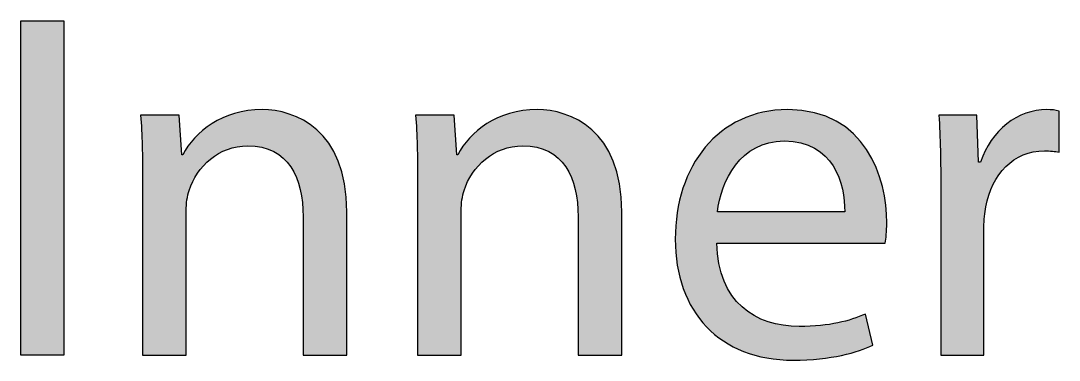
# Model space of a CAD drawing. Extents: x -11 to 868, y -1407 to -16.
# Drawn here: x 38.3 to 90.8, y -126.1 to -109 of the extents above; entities that cross this region are included whole.
import ezdxf

# ---------------------------------------------------------------- set-up
doc = ezdxf.new("R2010")
doc.units = 0
doc.layers.add('LAYER_1', color=7, linetype='CONTINUOUS')

# ---------------------------------------------------------------- blocks, each defined once
blk = doc.blocks.new('*U4')
at = {"layer": 'LAYER_1', "color": 250, "extrusion": (0, 0, -1)}
for points in [[(-38.252, -125.851), (-38.252, -108.97), (-40.431, -125.851)], [(-40.431, -125.851), (-38.252, -108.97), (-40.431, -108.97)]]:
    blk.add_solid(points, dxfattribs=at)
blk = doc.blocks.new('*U5')
at = {"layer": 'LAYER_1', "color": 250, "extrusion": (0, 0, -1)}
for points in [[(-44.391, -115.275), (-44.313, -113.728), (-44.391, -113.728)], [(-44.413, -117.01), (-44.391, -113.728), (-44.413, -113.728)], [(-44.413, -125.851), (-44.413, -113.728), (-46.267, -125.851)], [(-46.267, -125.851), (-44.413, -113.728), (-46.267, -113.728)], [(-46.267, -125.851), (-46.267, -113.728), (-46.392, -125.851)], [(-46.392, -125.851), (-46.267, -113.728), (-46.392, -115.732)], [(-48.46, -115.573), (-48.46, -113.87), (-48.701, -115.461)], [(-48.701, -115.461), (-48.701, -113.781), (-49.063, -115.364)], [(-49.063, -115.364), (-49.063, -113.647), (-49.195, -115.328)], [(-49.195, -115.328), (-49.195, -113.619), (-49.723, -115.282)], [(-51.039, -115.566), (-50.45, -113.453), (-51.039, -113.498)], [(-51.115, -115.619), (-51.039, -113.498), (-51.115, -113.504)], [(-51.524, -115.9), (-51.115, -113.504), (-51.524, -113.602)], [(-51.827, -116.249), (-51.524, -113.602), (-51.827, -113.675)], [(-51.905, -116.34), (-51.827, -113.675), (-51.905, -113.709)], [(-52.189, -116.871), (-51.905, -113.709), (-52.189, -113.834)], [(-52.382, -117.479), (-52.189, -113.834), (-52.382, -113.919)], [(-52.493, -118.148), (-52.382, -113.919), (-52.493, -113.968)], [(-47.842, -115.948), (-47.842, -114.217), (-47.92, -115.895)], [(-47.92, -115.895), (-47.92, -114.161), (-48.249, -115.671)], [(-48.249, -115.671), (-48.249, -113.984), (-48.46, -115.573)], [(-52.528, -118.863), (-52.493, -113.968), (-52.528, -113.983)], [(-52.528, -125.851), (-52.528, -113.983), (-52.542, -125.851)], [(-52.542, -125.851), (-52.528, -113.983), (-52.542, -113.989)], [(-52.542, -125.851), (-52.542, -113.989), (-53.22, -125.851)], [(-53.22, -125.851), (-52.542, -113.989), (-53.22, -114.474)], [(-47.04, -116.917), (-47.04, -114.89), (-47.184, -116.666)], [(-47.184, -116.666), (-47.184, -114.754), (-47.446, -116.333)], [(-47.446, -116.333), (-47.446, -114.505), (-47.485, -116.283)], [(-47.485, -116.283), (-47.485, -114.476), (-47.842, -115.948)], [(-53.22, -125.851), (-53.22, -114.474), (-53.533, -125.851)], [(-53.533, -125.851), (-53.22, -114.474), (-53.533, -114.787)], [(-53.533, -125.851), (-53.533, -114.787), (-53.82, -125.851)], [(-53.82, -125.851), (-53.533, -114.787), (-53.82, -115.153)], [(-46.617, -118.563), (-46.617, -115.446), (-46.655, -118.012)], [(-46.655, -118.012), (-46.655, -115.385), (-46.705, -117.802)], [(-46.705, -117.802), (-46.705, -115.304), (-46.768, -117.536)], [(-46.768, -117.536), (-46.768, -115.226), (-46.943, -117.086)], [(-46.943, -117.086), (-46.943, -115.01), (-47.04, -116.917)], [(-53.82, -125.851), (-53.82, -115.153), (-54.077, -125.851)], [(-54.077, -125.851), (-53.82, -115.153), (-54.077, -115.574)], [(-46.392, -125.851), (-46.392, -115.732), (-46.442, -125.851)], [(-46.442, -125.851), (-46.392, -115.732), (-46.442, -115.732)], [(-46.442, -125.851), (-46.442, -115.732), (-46.617, -125.851)], [(-54.077, -125.851), (-54.077, -115.574), (-54.299, -125.851)], [(-54.299, -125.851), (-54.077, -115.574), (-54.299, -116.052)], [(-54.299, -125.851), (-54.299, -116.052), (-54.481, -125.851)], [(-54.481, -125.851), (-54.299, -116.052), (-54.481, -116.593)], [(-54.481, -125.851), (-54.481, -116.593), (-54.617, -125.851)], [(-54.617, -125.851), (-54.481, -116.593), (-54.617, -117.197)], [(-54.617, -125.851), (-54.617, -117.197), (-54.703, -125.851)], [(-54.703, -125.851), (-54.617, -117.197), (-54.703, -117.87)], [(-54.703, -125.851), (-54.703, -117.87), (-54.733, -125.851)], [(-54.733, -125.851), (-54.703, -117.87), (-54.733, -118.613)]]:
    blk.add_solid(points, dxfattribs=at)
at = {"layer": 'LAYER_1', "color": 250}
for points in [[(44.391, -115.275), (44.391, -113.728), (44.413, -117.01)], [(48.46, -115.573), (48.249, -113.984), (48.46, -113.87)], [(48.701, -115.461), (48.46, -113.87), (48.701, -113.781)], [(49.063, -115.364), (48.701, -113.781), (49.063, -113.647)], [(49.195, -115.328), (49.063, -113.647), (49.195, -113.619)], [(49.723, -115.282), (49.195, -113.619), (49.723, -113.504)], [(49.723, -115.282), (49.723, -113.504), (49.727, -115.282)], [(49.727, -115.282), (49.723, -113.504), (49.727, -113.504)], [(50.441, -115.355), (49.727, -113.504), (50.441, -113.454)], [(49.727, -115.282), (49.727, -113.504), (50.441, -115.355)], [(50.45, -115.358), (50.441, -113.454), (50.45, -113.453)], [(50.441, -115.355), (50.441, -113.454), (50.45, -115.358)], [(50.45, -115.358), (50.45, -113.453), (51.039, -115.566)], [(51.039, -115.566), (51.039, -113.498), (51.115, -115.619)], [(51.115, -115.619), (51.115, -113.504), (51.524, -115.9)], [(51.524, -115.9), (51.524, -113.602), (51.827, -116.249)], [(51.827, -116.249), (51.827, -113.675), (51.905, -116.34)], [(51.905, -116.34), (51.905, -113.709), (52.189, -116.871)], [(52.189, -116.871), (52.189, -113.834), (52.382, -117.479)], [(52.382, -117.479), (52.382, -113.919), (52.493, -118.148)], [(47.842, -115.948), (47.485, -114.476), (47.842, -114.217)], [(47.92, -115.895), (47.842, -114.217), (47.92, -114.161)], [(48.249, -115.671), (47.92, -114.161), (48.249, -113.984)], [(52.493, -118.148), (52.493, -113.968), (52.528, -118.863)], [(47.04, -116.917), (46.943, -115.01), (47.04, -114.89)], [(47.184, -116.666), (47.04, -114.89), (47.184, -114.754)], [(47.446, -116.333), (47.184, -114.754), (47.446, -114.505)], [(47.485, -116.283), (47.446, -114.505), (47.485, -114.476)], [(46.617, -125.851), (46.442, -115.732), (46.617, -115.446)], [(46.655, -118.012), (46.617, -115.446), (46.655, -115.385)], [(46.705, -117.802), (46.655, -115.385), (46.705, -115.304)], [(46.768, -117.536), (46.705, -115.304), (46.768, -115.226)], [(46.943, -117.086), (46.768, -115.226), (46.943, -115.01)]]:
    blk.add_solid(points, dxfattribs=at)
blk = doc.blocks.new('*U6')
at = {"layer": 'LAYER_1', "color": 250, "extrusion": (0, 0, -1)}
for points in [[(-58.292, -115.275), (-58.214, -113.728), (-58.292, -113.728)], [(-58.314, -117.01), (-58.292, -113.728), (-58.314, -113.728)], [(-58.314, -125.851), (-58.314, -113.728), (-60.168, -125.851)], [(-60.168, -125.851), (-58.314, -113.728), (-60.168, -113.728)], [(-60.168, -125.851), (-60.168, -113.728), (-60.293, -125.851)], [(-60.293, -125.851), (-60.168, -113.728), (-60.293, -115.732)], [(-62.36, -115.573), (-62.36, -113.87), (-62.602, -115.461)], [(-62.602, -115.461), (-62.602, -113.781), (-62.964, -115.364)], [(-62.964, -115.364), (-62.964, -113.647), (-63.095, -115.328)], [(-63.095, -115.328), (-63.095, -113.619), (-63.624, -115.282)], [(-64.94, -115.566), (-64.351, -113.453), (-64.94, -113.498)], [(-65.016, -115.619), (-64.94, -113.498), (-65.016, -113.504)], [(-65.425, -115.9), (-65.016, -113.504), (-65.425, -113.602)], [(-65.728, -116.249), (-65.425, -113.602), (-65.728, -113.675)], [(-65.806, -116.34), (-65.728, -113.675), (-65.806, -113.709)], [(-66.09, -116.871), (-65.806, -113.709), (-66.09, -113.834)], [(-66.283, -117.479), (-66.09, -113.834), (-66.283, -113.919)], [(-66.394, -118.148), (-66.283, -113.919), (-66.394, -113.968)], [(-61.743, -115.948), (-61.743, -114.217), (-61.821, -115.895)], [(-61.821, -115.895), (-61.821, -114.161), (-62.15, -115.671)], [(-62.15, -115.671), (-62.15, -113.984), (-62.36, -115.573)], [(-66.429, -118.863), (-66.394, -113.968), (-66.429, -113.983)], [(-66.429, -125.851), (-66.429, -113.983), (-66.443, -125.851)], [(-66.443, -125.851), (-66.429, -113.983), (-66.443, -113.989)], [(-66.443, -125.851), (-66.443, -113.989), (-67.121, -125.851)], [(-67.121, -125.851), (-66.443, -113.989), (-67.121, -114.474)], [(-60.941, -116.917), (-60.941, -114.89), (-61.085, -116.666)], [(-61.085, -116.666), (-61.085, -114.754), (-61.347, -116.333)], [(-61.347, -116.333), (-61.347, -114.505), (-61.386, -116.283)], [(-61.386, -116.283), (-61.386, -114.476), (-61.743, -115.948)], [(-67.121, -125.851), (-67.121, -114.474), (-67.434, -125.851)], [(-67.434, -125.851), (-67.121, -114.474), (-67.434, -114.787)], [(-67.434, -125.851), (-67.434, -114.787), (-67.721, -125.851)], [(-67.721, -125.851), (-67.434, -114.787), (-67.721, -115.153)], [(-60.518, -118.563), (-60.518, -115.446), (-60.556, -118.012)], [(-60.556, -118.012), (-60.556, -115.385), (-60.606, -117.802)], [(-60.606, -117.802), (-60.606, -115.304), (-60.669, -117.536)], [(-60.669, -117.536), (-60.669, -115.226), (-60.844, -117.086)], [(-60.844, -117.086), (-60.844, -115.01), (-60.941, -116.917)], [(-67.721, -125.851), (-67.721, -115.153), (-67.978, -125.851)], [(-67.978, -125.851), (-67.721, -115.153), (-67.978, -115.574)], [(-60.293, -125.851), (-60.293, -115.732), (-60.343, -125.851)], [(-60.343, -125.851), (-60.293, -115.732), (-60.343, -115.732)], [(-60.343, -125.851), (-60.343, -115.732), (-60.518, -125.851)], [(-67.978, -125.851), (-67.978, -115.574), (-68.2, -125.851)], [(-68.2, -125.851), (-67.978, -115.574), (-68.2, -116.052)], [(-68.2, -125.851), (-68.2, -116.052), (-68.382, -125.851)], [(-68.382, -125.851), (-68.2, -116.052), (-68.382, -116.593)], [(-68.382, -125.851), (-68.382, -116.593), (-68.518, -125.851)], [(-68.518, -125.851), (-68.382, -116.593), (-68.518, -117.197)], [(-68.518, -125.851), (-68.518, -117.197), (-68.604, -125.851)], [(-68.604, -125.851), (-68.518, -117.197), (-68.604, -117.87)], [(-68.604, -125.851), (-68.604, -117.87), (-68.634, -125.851)], [(-68.634, -125.851), (-68.604, -117.87), (-68.634, -118.613)]]:
    blk.add_solid(points, dxfattribs=at)
at = {"layer": 'LAYER_1', "color": 250}
for points in [[(58.292, -115.275), (58.292, -113.728), (58.314, -117.01)], [(62.36, -115.573), (62.15, -113.984), (62.36, -113.87)], [(62.602, -115.461), (62.36, -113.87), (62.602, -113.781)], [(62.964, -115.364), (62.602, -113.781), (62.964, -113.647)], [(63.095, -115.328), (62.964, -113.647), (63.095, -113.619)], [(63.624, -115.282), (63.095, -113.619), (63.624, -113.504)], [(63.624, -115.282), (63.624, -113.504), (63.628, -115.282)], [(63.628, -115.282), (63.624, -113.504), (63.628, -113.504)], [(64.342, -115.355), (63.628, -113.504), (64.342, -113.454)], [(63.628, -115.282), (63.628, -113.504), (64.342, -115.355)], [(64.351, -115.358), (64.342, -113.454), (64.351, -113.453)], [(64.342, -115.355), (64.342, -113.454), (64.351, -115.358)], [(64.351, -115.358), (64.351, -113.453), (64.94, -115.566)], [(64.94, -115.566), (64.94, -113.498), (65.016, -115.619)], [(65.016, -115.619), (65.016, -113.504), (65.425, -115.9)], [(65.425, -115.9), (65.425, -113.602), (65.728, -116.249)], [(65.728, -116.249), (65.728, -113.675), (65.806, -116.34)], [(65.806, -116.34), (65.806, -113.709), (66.09, -116.871)], [(66.09, -116.871), (66.09, -113.834), (66.283, -117.479)], [(66.283, -117.479), (66.283, -113.919), (66.394, -118.148)], [(61.743, -115.948), (61.386, -114.476), (61.743, -114.217)], [(61.821, -115.895), (61.743, -114.217), (61.821, -114.161)], [(62.15, -115.671), (61.821, -114.161), (62.15, -113.984)], [(66.394, -118.148), (66.394, -113.968), (66.429, -118.863)], [(60.941, -116.917), (60.844, -115.01), (60.941, -114.89)], [(61.085, -116.666), (60.941, -114.89), (61.085, -114.754)], [(61.347, -116.333), (61.085, -114.754), (61.347, -114.505)], [(61.386, -116.283), (61.347, -114.505), (61.386, -114.476)], [(60.518, -125.851), (60.343, -115.732), (60.518, -115.446)], [(60.556, -118.012), (60.518, -115.446), (60.556, -115.385)], [(60.606, -117.802), (60.556, -115.385), (60.606, -115.304)], [(60.669, -117.536), (60.606, -115.304), (60.669, -115.226)], [(60.844, -117.086), (60.669, -115.226), (60.844, -115.01)]]:
    blk.add_solid(points, dxfattribs=at)
blk = doc.blocks.new('*U7')
at = {"layer": 'LAYER_1', "color": 250}
for points in [[(74.794, -115.811), (74.714, -113.933), (74.794, -113.901)], [(74.846, -115.761), (74.794, -113.901), (74.846, -113.88)], [(75.112, -115.554), (74.846, -113.88), (75.112, -113.773)], [(75.188, -115.508), (75.112, -113.773), (75.188, -113.743)], [(75.329, -115.422), (75.188, -113.743), (75.329, -113.704)], [(75.364, -115.401), (75.329, -113.704), (75.364, -113.695)], [(75.405, -115.376), (75.364, -113.695), (75.405, -113.683)], [(75.724, -115.231), (75.405, -113.683), (75.724, -113.595)], [(75.766, -115.218), (75.724, -113.595), (75.766, -113.584)], [(75.972, -115.153), (75.766, -113.584), (75.972, -113.551)], [(76.028, -115.136), (75.972, -113.551), (76.028, -113.542)], [(76.071, -115.122), (76.028, -113.542), (76.071, -113.535)], [(76.378, -115.067), (76.071, -113.535), (76.378, -113.486)], [(76.445, -115.054), (76.378, -113.486), (76.445, -113.483)], [(76.618, -115.044), (76.445, -113.483), (76.618, -113.474)], [(76.791, -115.034), (76.618, -113.474), (76.791, -113.465)], [(76.849, -115.031), (76.791, -113.465), (76.849, -113.462)], [(77.024, -115.041), (76.849, -113.462), (77.024, -113.453)], [(76.849, -115.031), (76.849, -113.462), (77.024, -115.041)], [(77.024, -115.041), (77.024, -113.453), (77.292, -115.056)], [(77.292, -115.056), (77.292, -113.468), (77.3, -115.057)], [(77.3, -115.057), (77.3, -113.468), (77.6, -115.111)], [(77.6, -115.111), (77.6, -113.485), (77.693, -115.127)], [(77.693, -115.127), (77.693, -113.49), (77.733, -115.14)], [(77.733, -115.14), (77.733, -113.493), (78.054, -115.241)], [(78.054, -115.241), (78.054, -113.55), (78.376, -115.393)], [(78.376, -115.393), (78.376, -113.607), (78.376, -115.393)], [(78.376, -115.393), (78.376, -113.607), (78.634, -115.562)], [(78.634, -115.562), (78.634, -113.688), (78.661, -115.579)], [(78.661, -115.579), (78.661, -113.697), (78.674, -115.59)], [(78.674, -115.59), (78.674, -113.701), (78.912, -115.794)], [(78.912, -115.794), (78.912, -113.775), (78.956, -115.843)], [(78.956, -115.843), (78.956, -113.789), (79.13, -116.035)], [(79.13, -116.035), (79.13, -113.87), (79.316, -116.296)], [(74.027, -116.808), (73.803, -114.467), (74.027, -114.312)], [(74.141, -116.615), (74.027, -114.312), (74.141, -114.233)], [(74.196, -116.521), (74.141, -114.233), (74.196, -114.203)], [(74.199, -116.517), (74.196, -114.203), (74.199, -114.201)], [(74.263, -116.425), (74.199, -114.201), (74.263, -114.166)], [(74.388, -116.249), (74.263, -114.166), (74.388, -114.099)], [(74.604, -115.994), (74.388, -114.099), (74.604, -113.983)], [(74.646, -115.954), (74.604, -113.983), (74.646, -113.96)], [(74.714, -115.889), (74.646, -113.96), (74.714, -113.933)], [(79.316, -116.296), (79.316, -113.957), (79.473, -116.573)], [(79.473, -116.573), (79.473, -114.03), (79.476, -116.581)], [(79.476, -116.581), (79.476, -114.032), (79.56, -116.768)], [(79.56, -116.768), (79.56, -114.085), (79.603, -116.863)], [(79.603, -116.863), (79.603, -114.113), (79.748, -117.337)], [(79.748, -117.337), (79.748, -114.206), (79.786, -117.461)], [(79.786, -117.461), (79.786, -114.23), (79.882, -118.056)], [(79.882, -118.056), (79.882, -114.292), (79.905, -118.613)], [(73.245, -124.722), (72.92, -115.283), (73.245, -114.931)], [(73.325, -124.797), (73.245, -114.931), (73.325, -114.861)], [(73.245, -124.722), (73.245, -114.931), (73.325, -124.797)], [(73.443, -124.885), (73.325, -114.861), (73.443, -114.758)], [(73.325, -124.797), (73.325, -114.861), (73.443, -124.885)], [(73.468, -120.191), (73.443, -114.758), (73.468, -114.737)], [(73.545, -118.171), (73.468, -114.737), (73.545, -114.669)], [(73.572, -118.02), (73.545, -114.669), (73.572, -114.646)], [(73.673, -117.684), (73.572, -114.646), (73.673, -114.557)], [(73.756, -117.409), (73.673, -114.557), (73.756, -114.499)], [(73.774, -117.37), (73.756, -114.499), (73.774, -114.488)], [(73.803, -117.304), (73.774, -114.488), (73.803, -114.467)], [(72.857, -124.344), (72.558, -115.75), (72.857, -115.35)], [(72.92, -124.417), (72.857, -115.35), (72.92, -115.283)], [(72.857, -124.344), (72.857, -115.35), (72.92, -124.417)], [(72.92, -124.417), (72.92, -115.283), (73.245, -124.722)], [(72.51, -123.925), (72.241, -116.258), (72.51, -115.813)], [(72.558, -123.995), (72.51, -115.813), (72.558, -115.75)], [(72.51, -123.925), (72.51, -115.813), (72.558, -123.995)], [(72.558, -123.995), (72.558, -115.75), (72.857, -124.344)], [(72.206, -123.467), (71.969, -116.805), (72.206, -116.315)], [(72.241, -123.531), (72.206, -116.315), (72.241, -116.258)], [(72.206, -123.467), (72.206, -116.315), (72.241, -123.531)], [(72.241, -123.531), (72.241, -116.258), (72.51, -123.925)], [(71.946, -122.971), (71.745, -117.387), (71.946, -116.854)], [(71.969, -123.028), (71.946, -116.854), (71.969, -116.805)], [(71.946, -122.971), (71.946, -116.854), (71.969, -123.028)], [(71.969, -123.028), (71.969, -116.805), (72.206, -123.467)], [(71.73, -122.439), (71.569, -118), (71.73, -117.426)], [(71.745, -122.488), (71.73, -117.426), (71.745, -117.387)], [(71.73, -122.439), (71.73, -117.426), (71.745, -122.488)], [(71.745, -122.488), (71.745, -117.387), (71.946, -122.971)], [(71.561, -121.873), (71.442, -118.641), (71.561, -118.029)], [(71.569, -121.912), (71.561, -118.029), (71.569, -118)], [(71.561, -121.873), (71.561, -118.029), (71.569, -121.912)], [(71.569, -121.912), (71.569, -118), (71.73, -122.439)], [(71.442, -121.303), (71.438, -118.659), (71.442, -118.641)], [(71.442, -121.303), (71.442, -118.641), (71.561, -121.873)], [(71.438, -121.273), (71.364, -119.306), (71.438, -118.659)], [(71.438, -121.273), (71.438, -118.659), (71.442, -121.303)], [(71.364, -120.638), (71.338, -119.99), (71.364, -119.314)], [(71.364, -120.662), (71.364, -119.314), (71.364, -119.306)], [(71.364, -120.662), (71.364, -119.306), (71.438, -121.273)], [(71.364, -120.638), (71.364, -119.314), (71.364, -120.662)], [(73.443, -124.885), (73.443, -120.191), (73.468, -124.903)], [(73.468, -124.903), (73.468, -120.443), (73.545, -124.961)], [(73.545, -124.961), (73.545, -121.227), (73.572, -124.981)], [(73.572, -124.981), (73.572, -121.318), (73.673, -125.057)], [(73.673, -125.057), (73.673, -121.663), (73.756, -125.119)], [(73.756, -125.119), (73.756, -121.946), (73.774, -125.132)], [(73.774, -125.132), (73.774, -122.004), (73.803, -125.15)], [(73.803, -125.15), (73.803, -122.106), (74.027, -125.281)], [(74.027, -125.281), (74.027, -122.516), (74.141, -125.348)], [(74.141, -125.348), (74.141, -122.725), (74.196, -125.381)], [(74.196, -125.381), (74.196, -122.826), (74.199, -125.383)], [(74.199, -125.383), (74.199, -122.832), (74.263, -125.421)], [(74.263, -125.421), (74.263, -122.905), (74.388, -125.477)], [(74.388, -125.477), (74.388, -123.045), (74.604, -125.575)], [(74.604, -125.575), (74.604, -123.289), (74.646, -125.594)], [(74.646, -125.594), (74.646, -123.336), (74.714, -125.625)], [(74.714, -125.625), (74.714, -123.412), (74.794, -125.661)], [(74.794, -125.661), (74.794, -123.47), (74.846, -125.678)], [(74.846, -125.678), (74.846, -123.507), (75.112, -125.767)], [(75.112, -125.767), (75.112, -123.698), (75.188, -125.792)], [(75.188, -125.792), (75.188, -123.752), (75.329, -125.84)], [(75.329, -125.84), (75.329, -123.853), (75.364, -125.851)], [(75.364, -125.851), (75.364, -123.868), (75.405, -125.86)], [(75.405, -125.86), (75.405, -123.886), (75.724, -125.933)], [(80.646, -125.616), (80.348, -124.002), (80.646, -123.89)], [(80.705, -125.593), (80.646, -123.89), (80.705, -123.867)], [(80.956, -125.496), (80.705, -123.867), (80.956, -123.772)], [(75.724, -125.933), (75.724, -124.027), (75.766, -125.942)], [(75.766, -125.942), (75.766, -124.045), (75.972, -125.989)], [(75.972, -125.989), (75.972, -124.136), (76.028, -125.996)], [(76.028, -125.996), (76.028, -124.16), (76.071, -126.002)], [(76.071, -126.002), (76.071, -124.17), (76.378, -126.042)], [(76.378, -126.042), (76.378, -124.243), (76.445, -126.051)], [(76.445, -126.051), (76.445, -124.259), (76.618, -126.073)], [(76.618, -126.073), (76.618, -124.299), (76.791, -126.08)], [(76.791, -126.08), (76.791, -124.34), (76.849, -126.083)], [(76.849, -126.083), (76.849, -124.344), (77.024, -126.09)], [(77.024, -126.09), (77.024, -124.357), (77.292, -126.101)], [(77.292, -126.101), (77.292, -124.376), (77.3, -126.102)], [(77.693, -126.082), (77.6, -124.398), (77.693, -124.394)], [(77.733, -126.08), (77.693, -124.394), (77.733, -124.392)], [(78.054, -126.063), (77.733, -124.392), (78.054, -124.378)], [(78.376, -126.047), (78.054, -124.378), (78.376, -124.363)], [(78.634, -126.034), (78.376, -124.363), (78.634, -124.352)], [(78.376, -126.047), (78.376, -124.363), (78.376, -124.363)], [(78.661, -126.029), (78.634, -124.352), (78.661, -124.35)], [(78.674, -126.027), (78.661, -124.35), (78.674, -124.35)], [(78.912, -125.99), (78.674, -124.35), (78.912, -124.314)], [(78.956, -125.983), (78.912, -124.314), (78.956, -124.308)], [(79.13, -125.955), (78.956, -124.308), (79.13, -124.282)], [(79.316, -125.926), (79.13, -124.282), (79.316, -124.254)], [(79.473, -125.901), (79.316, -124.254), (79.473, -124.23)], [(79.476, -125.9), (79.473, -124.23), (79.476, -124.229)], [(79.56, -125.887), (79.476, -124.229), (79.56, -124.217)], [(79.603, -125.881), (79.56, -124.217), (79.603, -124.206)], [(79.748, -125.858), (79.603, -124.206), (79.748, -124.167)], [(79.786, -125.847), (79.748, -124.167), (79.786, -124.157)], [(79.882, -125.821), (79.786, -124.157), (79.882, -124.131)], [(79.905, -125.815), (79.882, -124.131), (79.905, -124.125)], [(79.94, -125.806), (79.905, -124.125), (79.94, -124.116)], [(80.305, -125.707), (79.94, -124.116), (80.305, -124.018)], [(80.348, -125.696), (80.305, -124.018), (80.348, -124.002)]]:
    blk.add_solid(points, dxfattribs=at)
at = {"layer": 'LAYER_1', "color": 250, "extrusion": (0, 0, -1)}
for points in [[(-74.794, -115.811), (-74.794, -113.901), (-74.846, -115.761)], [(-74.846, -115.761), (-74.846, -113.88), (-75.112, -115.554)], [(-75.112, -115.554), (-75.112, -113.773), (-75.188, -115.508)], [(-75.188, -115.508), (-75.188, -113.743), (-75.329, -115.422)], [(-75.329, -115.422), (-75.329, -113.704), (-75.364, -115.401)], [(-75.364, -115.401), (-75.364, -113.695), (-75.405, -115.376)], [(-75.405, -115.376), (-75.405, -113.683), (-75.724, -115.231)], [(-75.724, -115.231), (-75.724, -113.595), (-75.766, -115.218)], [(-75.766, -115.218), (-75.766, -113.584), (-75.972, -115.153)], [(-75.972, -115.153), (-75.972, -113.551), (-76.028, -115.136)], [(-76.028, -115.136), (-76.028, -113.542), (-76.071, -115.122)], [(-76.071, -115.122), (-76.071, -113.535), (-76.378, -115.067)], [(-76.378, -115.067), (-76.378, -113.486), (-76.445, -115.054)], [(-76.445, -115.054), (-76.445, -113.483), (-76.618, -115.044)], [(-76.618, -115.044), (-76.618, -113.474), (-76.791, -115.034)], [(-76.791, -115.034), (-76.791, -113.465), (-76.849, -115.031)], [(-77.292, -115.056), (-77.024, -113.453), (-77.292, -113.468)], [(-77.3, -115.057), (-77.292, -113.468), (-77.3, -113.468)], [(-77.6, -115.111), (-77.3, -113.468), (-77.6, -113.485)], [(-77.693, -115.127), (-77.6, -113.485), (-77.693, -113.49)], [(-77.733, -115.14), (-77.693, -113.49), (-77.733, -113.493)], [(-78.054, -115.241), (-77.733, -113.493), (-78.054, -113.55)], [(-78.376, -115.393), (-78.054, -113.55), (-78.376, -113.607)], [(-78.376, -115.393), (-78.376, -113.607), (-78.376, -113.607)], [(-78.634, -115.562), (-78.376, -113.607), (-78.634, -113.688)], [(-78.661, -115.579), (-78.634, -113.688), (-78.661, -113.697)], [(-78.674, -115.59), (-78.661, -113.697), (-78.674, -113.701)], [(-78.912, -115.794), (-78.674, -113.701), (-78.912, -113.775)], [(-78.956, -115.843), (-78.912, -113.775), (-78.956, -113.789)], [(-79.13, -116.035), (-78.956, -113.789), (-79.13, -113.87)], [(-79.316, -116.296), (-79.13, -113.87), (-79.316, -113.957)], [(-74.027, -116.808), (-74.027, -114.312), (-74.141, -116.615)], [(-74.141, -116.615), (-74.141, -114.233), (-74.196, -116.521)], [(-74.196, -116.521), (-74.196, -114.203), (-74.199, -116.517)], [(-74.199, -116.517), (-74.199, -114.201), (-74.263, -116.425)], [(-74.263, -116.425), (-74.263, -114.166), (-74.388, -116.249)], [(-74.388, -116.249), (-74.388, -114.099), (-74.604, -115.994)], [(-74.604, -115.994), (-74.604, -113.983), (-74.646, -115.954)], [(-74.646, -115.954), (-74.646, -113.96), (-74.714, -115.889)], [(-74.714, -115.889), (-74.714, -113.933), (-74.794, -115.811)], [(-79.473, -116.573), (-79.316, -113.957), (-79.473, -114.03)], [(-79.476, -116.581), (-79.473, -114.03), (-79.476, -114.032)], [(-79.56, -116.768), (-79.476, -114.032), (-79.56, -114.085)], [(-79.603, -116.863), (-79.56, -114.085), (-79.603, -114.113)], [(-79.748, -117.337), (-79.603, -114.113), (-79.748, -114.206)], [(-79.786, -117.461), (-79.748, -114.206), (-79.786, -114.23)], [(-79.882, -118.056), (-79.786, -114.23), (-79.882, -114.292)], [(-79.905, -118.613), (-79.882, -114.292), (-79.905, -114.306)], [(-79.905, -120.191), (-79.905, -114.306), (-79.94, -120.191)], [(-79.94, -120.191), (-79.905, -114.306), (-79.94, -114.329)], [(-79.94, -120.191), (-79.94, -114.329), (-80.305, -120.191)], [(-80.305, -120.191), (-79.94, -114.329), (-80.305, -114.636)], [(-73.443, -120.191), (-73.443, -114.758), (-73.468, -120.191)], [(-73.468, -118.613), (-73.468, -114.737), (-73.545, -118.171)], [(-73.545, -118.171), (-73.545, -114.669), (-73.572, -118.02)], [(-73.572, -118.02), (-73.572, -114.646), (-73.673, -117.684)], [(-73.673, -117.684), (-73.673, -114.557), (-73.756, -117.409)], [(-73.756, -117.409), (-73.756, -114.499), (-73.774, -117.37)], [(-73.774, -117.37), (-73.774, -114.488), (-73.803, -117.304)], [(-73.803, -117.304), (-73.803, -114.467), (-74.027, -116.808)], [(-80.305, -120.191), (-80.305, -114.636), (-80.348, -120.191)], [(-80.348, -120.191), (-80.305, -114.636), (-80.348, -114.672)], [(-80.348, -120.191), (-80.348, -114.672), (-80.646, -120.191)], [(-80.646, -120.191), (-80.348, -114.672), (-80.646, -114.992)], [(-80.646, -120.191), (-80.646, -114.992), (-80.705, -120.191)], [(-80.705, -120.191), (-80.646, -114.992), (-80.705, -115.056)], [(-80.705, -120.191), (-80.705, -115.056), (-80.956, -120.191)], [(-80.956, -120.191), (-80.705, -115.056), (-80.956, -115.396)], [(-80.956, -120.191), (-80.956, -115.396), (-81.013, -120.191)], [(-81.013, -120.191), (-80.956, -115.396), (-81.013, -115.472)], [(-81.013, -120.191), (-81.013, -115.472), (-81.332, -120.191)], [(-81.332, -120.191), (-81.013, -115.472), (-81.332, -116.076)], [(-81.332, -120.191), (-81.332, -116.076), (-81.492, -120.191)], [(-81.492, -120.191), (-81.332, -116.076), (-81.492, -116.377)], [(-81.492, -120.191), (-81.492, -116.377), (-81.807, -120.191)], [(-81.807, -120.191), (-81.492, -116.377), (-81.807, -117.331)], [(-81.807, -120.191), (-81.807, -117.331), (-81.958, -120.191)], [(-81.958, -120.191), (-81.807, -117.331), (-81.958, -118.157)], [(-73.468, -120.191), (-73.468, -118.613), (-73.545, -120.191)], [(-73.545, -120.191), (-73.468, -118.613), (-73.545, -118.613)], [(-73.545, -120.191), (-73.545, -118.613), (-73.572, -120.191)], [(-73.572, -120.191), (-73.545, -118.613), (-73.572, -118.613)], [(-73.572, -120.191), (-73.572, -118.613), (-73.673, -120.191)], [(-73.673, -120.191), (-73.572, -118.613), (-73.673, -118.613)], [(-73.673, -120.191), (-73.673, -118.613), (-73.756, -120.191)], [(-73.756, -120.191), (-73.673, -118.613), (-73.756, -118.613)], [(-73.756, -120.191), (-73.756, -118.613), (-73.774, -120.191)], [(-73.774, -120.191), (-73.756, -118.613), (-73.774, -118.613)], [(-73.774, -120.191), (-73.774, -118.613), (-73.803, -120.191)], [(-73.803, -120.191), (-73.774, -118.613), (-73.803, -118.613)], [(-73.803, -120.191), (-73.803, -118.613), (-74.027, -120.191)], [(-74.027, -120.191), (-73.803, -118.613), (-74.027, -118.613)], [(-74.027, -120.191), (-74.027, -118.613), (-74.141, -120.191)], [(-74.141, -120.191), (-74.027, -118.613), (-74.141, -118.613)], [(-74.141, -120.191), (-74.141, -118.613), (-74.196, -120.191)], [(-74.196, -120.191), (-74.141, -118.613), (-74.196, -118.613)], [(-74.196, -120.191), (-74.196, -118.613), (-74.199, -120.191)], [(-74.199, -120.191), (-74.196, -118.613), (-74.199, -118.613)], [(-74.199, -120.191), (-74.199, -118.613), (-74.263, -120.191)], [(-74.263, -120.191), (-74.199, -118.613), (-74.263, -118.613)], [(-74.263, -120.191), (-74.263, -118.613), (-74.388, -120.191)], [(-74.388, -120.191), (-74.263, -118.613), (-74.388, -118.613)], [(-74.388, -120.191), (-74.388, -118.613), (-74.604, -120.191)], [(-74.604, -120.191), (-74.388, -118.613), (-74.604, -118.613)], [(-74.604, -120.191), (-74.604, -118.613), (-74.646, -120.191)], [(-74.646, -120.191), (-74.604, -118.613), (-74.646, -118.613)], [(-74.646, -120.191), (-74.646, -118.613), (-74.714, -120.191)], [(-74.714, -120.191), (-74.646, -118.613), (-74.714, -118.613)], [(-74.714, -120.191), (-74.714, -118.613), (-74.794, -120.191)], [(-74.794, -120.191), (-74.714, -118.613), (-74.794, -118.613)], [(-74.794, -120.191), (-74.794, -118.613), (-74.846, -120.191)], [(-74.846, -120.191), (-74.794, -118.613), (-74.846, -118.613)], [(-74.846, -120.191), (-74.846, -118.613), (-75.112, -120.191)], [(-75.112, -120.191), (-74.846, -118.613), (-75.112, -118.613)], [(-75.112, -120.191), (-75.112, -118.613), (-75.188, -120.191)], [(-75.188, -120.191), (-75.112, -118.613), (-75.188, -118.613)], [(-75.188, -120.191), (-75.188, -118.613), (-75.329, -120.191)], [(-75.329, -120.191), (-75.188, -118.613), (-75.329, -118.613)], [(-75.329, -120.191), (-75.329, -118.613), (-75.364, -120.191)], [(-75.364, -120.191), (-75.329, -118.613), (-75.364, -118.613)], [(-75.364, -120.191), (-75.364, -118.613), (-75.405, -120.191)], [(-75.405, -120.191), (-75.364, -118.613), (-75.405, -118.613)], [(-75.405, -120.191), (-75.405, -118.613), (-75.724, -120.191)], [(-75.724, -120.191), (-75.405, -118.613), (-75.724, -118.613)], [(-75.724, -120.191), (-75.724, -118.613), (-75.766, -120.191)], [(-75.766, -120.191), (-75.724, -118.613), (-75.766, -118.613)], [(-75.766, -120.191), (-75.766, -118.613), (-75.972, -120.191)], [(-75.972, -120.191), (-75.766, -118.613), (-75.972, -118.613)], [(-75.972, -120.191), (-75.972, -118.613), (-76.028, -120.191)], [(-76.028, -120.191), (-75.972, -118.613), (-76.028, -118.613)], [(-76.028, -120.191), (-76.028, -118.613), (-76.071, -120.191)], [(-76.071, -120.191), (-76.028, -118.613), (-76.071, -118.613)], [(-76.071, -120.191), (-76.071, -118.613), (-76.378, -120.191)], [(-76.378, -120.191), (-76.071, -118.613), (-76.378, -118.613)], [(-76.378, -120.191), (-76.378, -118.613), (-76.445, -120.191)], [(-76.445, -120.191), (-76.378, -118.613), (-76.445, -118.613)], [(-76.445, -120.191), (-76.445, -118.613), (-76.618, -120.191)], [(-76.618, -120.191), (-76.445, -118.613), (-76.618, -118.613)], [(-76.618, -120.191), (-76.618, -118.613), (-76.791, -120.191)], [(-76.791, -120.191), (-76.618, -118.613), (-76.791, -118.613)], [(-76.791, -120.191), (-76.791, -118.613), (-76.849, -120.191)], [(-76.849, -120.191), (-76.791, -118.613), (-76.849, -118.613)], [(-76.849, -120.191), (-76.849, -118.613), (-77.024, -120.191)], [(-77.024, -120.191), (-76.849, -118.613), (-77.024, -118.613)], [(-77.024, -120.191), (-77.024, -118.613), (-77.292, -120.191)], [(-77.292, -120.191), (-77.024, -118.613), (-77.292, -118.613)], [(-77.292, -120.191), (-77.292, -118.613), (-77.3, -120.191)], [(-77.3, -120.191), (-77.292, -118.613), (-77.3, -118.613)], [(-77.3, -120.191), (-77.3, -118.613), (-77.6, -120.191)], [(-77.6, -120.191), (-77.3, -118.613), (-77.6, -118.613)], [(-77.6, -120.191), (-77.6, -118.613), (-77.693, -120.191)], [(-77.693, -120.191), (-77.6, -118.613), (-77.693, -118.613)], [(-77.693, -120.191), (-77.693, -118.613), (-77.733, -120.191)], [(-77.733, -120.191), (-77.693, -118.613), (-77.733, -118.613)], [(-77.733, -120.191), (-77.733, -118.613), (-78.054, -120.191)], [(-78.054, -120.191), (-77.733, -118.613), (-78.054, -118.613)], [(-78.054, -120.191), (-78.054, -118.613), (-78.376, -120.191)], [(-78.376, -120.191), (-78.054, -118.613), (-78.376, -118.613)], [(-78.376, -120.191), (-78.376, -118.613), (-78.376, -120.191)], [(-78.376, -120.191), (-78.376, -118.613), (-78.376, -118.613)], [(-78.376, -120.191), (-78.376, -118.613), (-78.634, -120.191)], [(-78.634, -120.191), (-78.376, -118.613), (-78.634, -118.613)], [(-78.634, -120.191), (-78.634, -118.613), (-78.661, -120.191)], [(-78.661, -120.191), (-78.634, -118.613), (-78.661, -118.613)], [(-78.661, -120.191), (-78.661, -118.613), (-78.674, -120.191)], [(-78.674, -120.191), (-78.661, -118.613), (-78.674, -118.613)], [(-78.674, -120.191), (-78.674, -118.613), (-78.912, -120.191)], [(-78.912, -120.191), (-78.674, -118.613), (-78.912, -118.613)], [(-78.912, -120.191), (-78.912, -118.613), (-78.956, -120.191)], [(-78.956, -120.191), (-78.912, -118.613), (-78.956, -118.613)], [(-78.956, -120.191), (-78.956, -118.613), (-79.13, -120.191)], [(-79.13, -120.191), (-78.956, -118.613), (-79.13, -118.613)], [(-79.13, -120.191), (-79.13, -118.613), (-79.316, -120.191)], [(-79.316, -120.191), (-79.13, -118.613), (-79.316, -118.613)], [(-79.316, -120.191), (-79.316, -118.613), (-79.473, -120.191)], [(-79.473, -120.191), (-79.316, -118.613), (-79.473, -118.613)], [(-79.473, -120.191), (-79.473, -118.613), (-79.476, -120.191)], [(-79.476, -120.191), (-79.473, -118.613), (-79.476, -118.613)], [(-79.476, -120.191), (-79.476, -118.613), (-79.56, -120.191)], [(-79.56, -120.191), (-79.476, -118.613), (-79.56, -118.613)], [(-79.56, -120.191), (-79.56, -118.613), (-79.603, -120.191)], [(-79.603, -120.191), (-79.56, -118.613), (-79.603, -118.613)], [(-79.603, -120.191), (-79.603, -118.613), (-79.748, -120.191)], [(-79.748, -120.191), (-79.603, -118.613), (-79.748, -118.613)], [(-79.748, -120.191), (-79.748, -118.613), (-79.786, -120.191)], [(-79.786, -120.191), (-79.748, -118.613), (-79.786, -118.613)], [(-79.786, -120.191), (-79.786, -118.613), (-79.882, -120.191)], [(-79.882, -120.191), (-79.786, -118.613), (-79.882, -118.613)], [(-79.882, -120.191), (-79.882, -118.613), (-79.905, -120.191)], [(-79.905, -120.191), (-79.882, -118.613), (-79.905, -118.613)], [(-81.958, -120.191), (-81.958, -118.157), (-81.981, -119.887)], [(-81.981, -119.887), (-81.958, -118.157), (-81.981, -118.278)], [(-81.981, -119.887), (-81.981, -118.278), (-82.034, -119.164)], [(-73.468, -124.903), (-73.443, -120.191), (-73.468, -120.443)], [(-73.545, -124.961), (-73.468, -120.443), (-73.545, -121.227)], [(-73.572, -124.981), (-73.545, -121.227), (-73.572, -121.318)], [(-73.673, -125.057), (-73.572, -121.318), (-73.673, -121.663)], [(-73.756, -125.119), (-73.673, -121.663), (-73.756, -121.946)], [(-73.774, -125.132), (-73.756, -121.946), (-73.774, -122.004)], [(-73.803, -125.15), (-73.774, -122.004), (-73.803, -122.106)], [(-74.027, -125.281), (-73.803, -122.106), (-74.027, -122.516)], [(-74.141, -125.348), (-74.027, -122.516), (-74.141, -122.725)], [(-74.196, -125.381), (-74.141, -122.725), (-74.196, -122.826)], [(-74.199, -125.383), (-74.196, -122.826), (-74.199, -122.832)], [(-74.263, -125.421), (-74.199, -122.832), (-74.263, -122.905)], [(-74.388, -125.477), (-74.263, -122.905), (-74.388, -123.045)], [(-74.604, -125.575), (-74.388, -123.045), (-74.604, -123.289)], [(-74.646, -125.594), (-74.604, -123.289), (-74.646, -123.336)], [(-74.714, -125.625), (-74.646, -123.336), (-74.714, -123.412)], [(-74.794, -125.661), (-74.714, -123.412), (-74.794, -123.47)], [(-74.846, -125.678), (-74.794, -123.47), (-74.846, -123.507)], [(-75.112, -125.767), (-74.846, -123.507), (-75.112, -123.698)], [(-75.188, -125.792), (-75.112, -123.698), (-75.188, -123.752)], [(-75.329, -125.84), (-75.188, -123.752), (-75.329, -123.853)], [(-75.364, -125.851), (-75.329, -123.853), (-75.364, -123.868)], [(-75.405, -125.86), (-75.364, -123.868), (-75.405, -123.886)], [(-75.724, -125.933), (-75.405, -123.886), (-75.724, -124.027)], [(-80.646, -125.616), (-80.646, -123.89), (-80.705, -125.593)], [(-80.705, -125.593), (-80.705, -123.867), (-80.956, -125.496)], [(-80.956, -125.496), (-80.956, -123.772), (-81.013, -125.474)], [(-81.013, -125.474), (-80.956, -123.772), (-81.013, -124.009)], [(-75.766, -125.942), (-75.724, -124.027), (-75.766, -124.045)], [(-75.972, -125.989), (-75.766, -124.045), (-75.972, -124.136)], [(-76.028, -125.996), (-75.972, -124.136), (-76.028, -124.16)], [(-76.071, -126.002), (-76.028, -124.16), (-76.071, -124.17)], [(-76.378, -126.042), (-76.071, -124.17), (-76.378, -124.243)], [(-76.445, -126.051), (-76.378, -124.243), (-76.445, -124.259)], [(-76.618, -126.073), (-76.445, -124.259), (-76.618, -124.299)], [(-76.791, -126.08), (-76.618, -124.299), (-76.791, -124.34)], [(-76.849, -126.083), (-76.791, -124.34), (-76.849, -124.344)], [(-77.024, -126.09), (-76.849, -124.344), (-77.024, -124.357)], [(-77.292, -126.101), (-77.024, -124.357), (-77.292, -124.376)], [(-77.3, -126.102), (-77.292, -124.376), (-77.3, -124.377)], [(-77.3, -126.102), (-77.3, -124.377), (-77.6, -126.086)], [(-77.6, -126.086), (-77.3, -124.377), (-77.6, -124.398)], [(-77.6, -126.086), (-77.6, -124.398), (-77.693, -126.082)], [(-77.693, -126.082), (-77.693, -124.394), (-77.733, -126.08)], [(-77.733, -126.08), (-77.733, -124.392), (-78.054, -126.063)], [(-78.054, -126.063), (-78.054, -124.378), (-78.376, -126.047)], [(-78.376, -126.047), (-78.376, -124.363), (-78.376, -126.047)], [(-78.376, -126.047), (-78.376, -124.363), (-78.634, -126.034)], [(-78.634, -126.034), (-78.634, -124.352), (-78.661, -126.029)], [(-78.661, -126.029), (-78.661, -124.35), (-78.674, -126.027)], [(-78.674, -126.027), (-78.674, -124.35), (-78.912, -125.99)], [(-78.912, -125.99), (-78.912, -124.314), (-78.956, -125.983)], [(-78.956, -125.983), (-78.956, -124.308), (-79.13, -125.955)], [(-79.13, -125.955), (-79.13, -124.282), (-79.316, -125.926)], [(-79.316, -125.926), (-79.316, -124.254), (-79.473, -125.901)], [(-79.473, -125.901), (-79.473, -124.23), (-79.476, -125.9)], [(-79.476, -125.9), (-79.476, -124.229), (-79.56, -125.887)], [(-79.56, -125.887), (-79.56, -124.217), (-79.603, -125.881)], [(-79.603, -125.881), (-79.603, -124.206), (-79.748, -125.858)], [(-79.748, -125.858), (-79.748, -124.167), (-79.786, -125.847)], [(-79.786, -125.847), (-79.786, -124.157), (-79.882, -125.821)], [(-79.882, -125.821), (-79.882, -124.131), (-79.905, -125.815)], [(-79.905, -125.815), (-79.905, -124.125), (-79.94, -125.806)], [(-79.94, -125.806), (-79.94, -124.116), (-80.305, -125.707)], [(-80.305, -125.707), (-80.305, -124.018), (-80.348, -125.696)], [(-80.348, -125.696), (-80.348, -124.002), (-80.646, -125.616)], [(-81.013, -125.474), (-81.013, -124.009), (-81.332, -125.35)]]:
    blk.add_solid(points, dxfattribs=at)
blk = doc.blocks.new('*U8')
at = {"layer": 'LAYER_1', "color": 250, "extrusion": (0, 0, -1)}
for points in [[(-84.742, -115.507), (-84.664, -113.728), (-84.742, -113.728)], [(-84.764, -117.511), (-84.742, -113.728), (-84.764, -113.728)], [(-84.764, -125.851), (-84.764, -113.728), (-86.592, -125.851)], [(-86.592, -125.851), (-84.764, -113.728), (-86.592, -113.728)], [(-86.592, -125.851), (-86.592, -113.728), (-86.667, -125.851)], [(-86.667, -125.851), (-86.592, -113.728), (-86.667, -116.108)], [(-88.558, -115.939), (-88.558, -113.864), (-88.924, -115.742)], [(-88.924, -115.742), (-88.924, -113.698), (-89.053, -115.702)], [(-89.053, -115.702), (-89.053, -113.639), (-89.438, -115.586)], [(-89.438, -115.586), (-89.438, -113.537), (-89.578, -115.572)], [(-89.578, -115.572), (-89.578, -113.5), (-89.999, -115.532)], [(-90.75, -115.607), (-90.124, -113.453), (-90.75, -113.528)], [(-88.051, -116.327), (-88.051, -114.213), (-88.098, -116.289)], [(-88.098, -116.289), (-88.098, -114.17), (-88.46, -115.992)], [(-88.46, -115.992), (-88.46, -113.929), (-88.558, -115.939)], [(-87.413, -117.223), (-87.413, -114.886), (-87.682, -116.772)], [(-87.682, -116.772), (-87.682, -114.553), (-87.701, -116.74)], [(-87.701, -116.74), (-87.701, -114.535), (-88.051, -116.327)], [(-87.043, -118.362), (-87.043, -115.469), (-87.193, -117.766)], [(-87.193, -117.766), (-87.193, -115.216), (-87.317, -117.461)], [(-87.317, -117.461), (-87.317, -115.006), (-87.413, -117.223)], [(-86.943, -119.389), (-86.943, -115.686), (-87.009, -118.708)], [(-87.009, -118.708), (-87.009, -115.526), (-87.043, -118.362)], [(-86.667, -125.851), (-86.667, -116.108), (-86.767, -125.851)], [(-86.767, -125.851), (-86.667, -116.108), (-86.767, -116.108)], [(-86.767, -125.851), (-86.767, -116.108), (-86.943, -125.851)]]:
    blk.add_solid(points, dxfattribs=at)
at = {"layer": 'LAYER_1', "color": 250}
for points in [[(84.742, -115.507), (84.742, -113.728), (84.764, -117.511)], [(88.558, -115.939), (88.46, -113.929), (88.558, -113.864)], [(88.924, -115.742), (88.558, -113.864), (88.924, -113.698)], [(89.053, -115.702), (88.924, -113.698), (89.053, -113.639)], [(89.438, -115.586), (89.053, -113.639), (89.438, -113.537)], [(89.578, -115.572), (89.438, -113.537), (89.578, -113.5)], [(89.999, -115.532), (89.578, -113.5), (89.999, -113.464)], [(90.124, -115.544), (89.999, -113.464), (90.124, -113.453)], [(89.999, -115.532), (89.999, -113.464), (90.124, -115.544)], [(90.124, -115.544), (90.124, -113.453), (90.75, -115.607)], [(88.051, -116.327), (87.701, -114.535), (88.051, -114.213)], [(88.098, -116.289), (88.051, -114.213), (88.098, -114.17)], [(88.46, -115.992), (88.098, -114.17), (88.46, -113.929)], [(87.413, -117.223), (87.317, -115.006), (87.413, -114.886)], [(87.682, -116.772), (87.413, -114.886), (87.682, -114.553)], [(87.701, -116.74), (87.682, -114.553), (87.701, -114.535)], [(87.043, -118.362), (87.009, -115.526), (87.043, -115.469)], [(87.193, -117.766), (87.043, -115.469), (87.193, -115.216)], [(87.317, -117.461), (87.193, -115.216), (87.317, -115.006)], [(86.943, -125.851), (86.767, -116.108), (86.943, -115.686)], [(87.009, -118.708), (86.943, -115.686), (87.009, -115.526)]]:
    blk.add_solid(points, dxfattribs=at)
blk = doc.blocks.new('BLOCK_2')
at = {"layer": 'LAYER_1'}
blk.add_lwpolyline([(40.431, -108.97), (40.431, -125.851), (38.252, -125.851), (38.252, -108.97), (40.431, -108.97)], dxfattribs=at)
for points, knots in [([(44.413, -117.01), (44.413, -115.757), (44.388, -114.73), (44.313, -113.728), (44.313, -113.728), (46.267, -113.728), (46.267, -113.728), (46.267, -113.728), (46.392, -115.732), (46.392, -115.732), (46.392, -115.732), (46.442, -115.732), (46.442, -115.732), (47.043, -114.58), (48.446, -113.453), (50.45, -113.453), (52.128, -113.453), (54.733, -114.455), (54.733, -118.613), (54.733, -118.613), (54.733, -125.851), (54.733, -125.851), (54.733, -125.851), (52.528, -125.851), (52.528, -125.851), (52.528, -125.851), (52.528, -118.863), (52.528, -118.863), (52.528, -116.909), (51.802, -115.282), (49.723, -115.282), (48.27, -115.282), (47.143, -116.308), (46.768, -117.536), (46.667, -117.811), (46.617, -118.187), (46.617, -118.563), (46.617, -118.563), (46.617, -125.851), (46.617, -125.851), (46.617, -125.851), (44.413, -125.851), (44.413, -125.851), (44.413, -125.851), (44.413, -117.01), (44.413, -117.01)], [0, 0, 0, 0, 1, 1, 1, 2, 2, 2, 3, 3, 3, 4, 4, 4, 5, 5, 5, 6, 6, 6, 7, 7, 7, 8, 8, 8, 9, 9, 9, 10, 10, 10, 11, 11, 11, 12, 12, 12, 13, 13, 13, 14, 14, 14, 15, 15, 15, 15]), ([(58.314, -117.01), (58.314, -115.757), (58.289, -114.73), (58.214, -113.728), (58.214, -113.728), (60.168, -113.728), (60.168, -113.728), (60.168, -113.728), (60.293, -115.732), (60.293, -115.732), (60.293, -115.732), (60.343, -115.732), (60.343, -115.732), (60.944, -114.58), (62.347, -113.453), (64.351, -113.453), (66.029, -113.453), (68.634, -114.455), (68.634, -118.613), (68.634, -118.613), (68.634, -125.851), (68.634, -125.851), (68.634, -125.851), (66.429, -125.851), (66.429, -125.851), (66.429, -125.851), (66.429, -118.863), (66.429, -118.863), (66.429, -116.909), (65.703, -115.282), (63.624, -115.282), (62.171, -115.282), (61.044, -116.308), (60.669, -117.536), (60.568, -117.811), (60.518, -118.187), (60.518, -118.563), (60.518, -118.563), (60.518, -125.851), (60.518, -125.851), (60.518, -125.851), (58.314, -125.851), (58.314, -125.851), (58.314, -125.851), (58.314, -117.01), (58.314, -117.01)], [0, 0, 0, 0, 1, 1, 1, 2, 2, 2, 3, 3, 3, 4, 4, 4, 5, 5, 5, 6, 6, 6, 7, 7, 7, 8, 8, 8, 9, 9, 9, 10, 10, 10, 11, 11, 11, 12, 12, 12, 13, 13, 13, 14, 14, 14, 15, 15, 15, 15]), ([(73.443, -120.191), (73.492, -123.171), (75.396, -124.398), (77.6, -124.398), (79.178, -124.398), (80.13, -124.123), (80.956, -123.772), (80.956, -123.772), (81.332, -125.35), (81.332, -125.35), (80.556, -125.701), (79.228, -126.102), (77.3, -126.102), (73.568, -126.102), (71.338, -123.647), (71.338, -119.99), (71.338, -116.333), (73.492, -113.453), (77.024, -113.453), (80.982, -113.453), (82.034, -116.934), (82.034, -119.164), (82.034, -119.615), (81.983, -119.965), (81.958, -120.191), (81.958, -120.191), (73.443, -120.191), (73.443, -120.191)], [0, 0, 0, 0, 1, 1, 1, 2, 2, 2, 3, 3, 3, 4, 4, 4, 5, 5, 5, 6, 6, 6, 7, 7, 7, 8, 8, 8, 9, 9, 9, 9]), ([(84.764, -117.511), (84.764, -116.083), (84.739, -114.856), (84.664, -113.728), (84.664, -113.728), (86.592, -113.728), (86.592, -113.728), (86.592, -113.728), (86.667, -116.108), (86.667, -116.108), (86.667, -116.108), (86.767, -116.108), (86.767, -116.108), (87.319, -114.48), (88.646, -113.453), (90.124, -113.453), (90.374, -113.453), (90.55, -113.478), (90.75, -113.528), (90.75, -113.528), (90.75, -115.607), (90.75, -115.607), (90.525, -115.557), (90.299, -115.532), (89.999, -115.532), (88.446, -115.532), (87.344, -116.709), (87.043, -118.362), (86.993, -118.663), (86.943, -119.013), (86.943, -119.389), (86.943, -119.389), (86.943, -125.851), (86.943, -125.851), (86.943, -125.851), (84.764, -125.851), (84.764, -125.851), (84.764, -125.851), (84.764, -117.511), (84.764, -117.511)], [0, 0, 0, 0, 1, 1, 1, 2, 2, 2, 3, 3, 3, 4, 4, 4, 5, 5, 5, 6, 6, 6, 7, 7, 7, 8, 8, 8, 9, 9, 9, 10, 10, 10, 11, 11, 11, 12, 12, 12, 13, 13, 13, 13]), ([(79.905, -118.613), (79.93, -117.21), (79.328, -115.031), (76.849, -115.031), (74.62, -115.031), (73.643, -117.085), (73.468, -118.613), (73.468, -118.613), (79.905, -118.613), (79.905, -118.613)], [0, 0, 0, 0, 1, 1, 1, 2, 2, 2, 3, 3, 3, 3])]:
    blk.add_open_spline(points, degree=3, knots=knots, dxfattribs=at)
at = {"layer": 'LAYER_1', "color": 250}
for name in ['*U4', '*U5', '*U6', '*U7', '*U8']:
    blk.add_blockref(name, (0, 0), dxfattribs=at)

msp = doc.modelspace()

# ---------------------------------------------------------------- block references
at = {"layer": 'LAYER_1'}
msp.add_blockref('BLOCK_2', (0, 0), dxfattribs=at)

doc.saveas('drawing.dxf')
